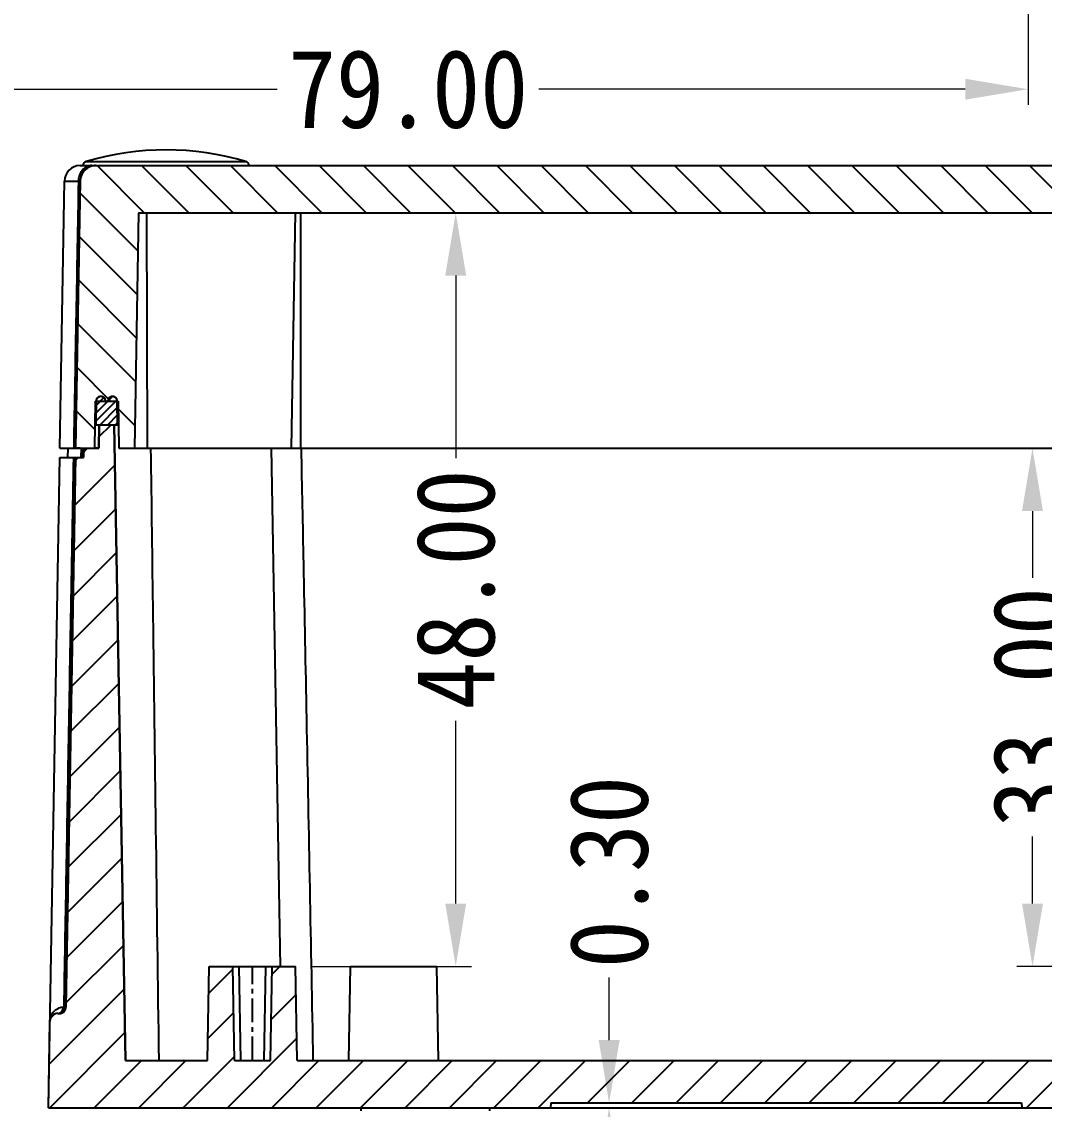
# Model space of a CAD drawing. Header units: millimetres. Extents: x 306 to 1885, y 393 to 1000.
# Drawn here: x 1080.1 to 1145.2, y 740 to 809.3 of the extents above; entities that cross this region are included whole.
import ezdxf

# ---------------------------------------------------------------- set-up
doc = ezdxf.new("R2010")
doc.units = ezdxf.units.MM
doc.linetypes.add('CENTER', pattern=[50.8, 31.75, -6.35, 6.35, -6.35])
doc.layers.add('dim', color=3, linetype='Continuous', lineweight=9)
doc.styles.add('FFS', font='SIMFANG.TTF', dxfattribs={"width": 0.9})
doc.dimstyles.new('YanXiu', dxfattribs={"dimtxt": 2.5, "dimasz": 2.2, "dimexe": 1, "dimexo": 0.6, "dimgap": 0.66, "dimtad": 0, "dimzin": 1, "dimdsep": 46, "dimtxsty": 'FFS', "dimcen": 0, "dimclrd": 256, "dimclre": 131, "dimclrt": 42, "dimazin": 0, "dimtfac": 1, "dimtofl": 0, "dimtmove": 0, "dimatfit": 3, "dimfxl": 0, "dimlwd": 5, "dimlwe": 5, "dimarcsym": 0})

# ---------------------------------------------------------------- blocks, each defined once
blk = doc.blocks.new('*D46')
at = {"layer": 'Defpoints', "color": 0}
for p in [(-119.915, 43.852), (-116.191, 43.852), (-119.931, 43.552)]:
    blk.add_point(p, dxfattribs=at)
at = {"layer": 'dim', "lineweight": 5}
for p, q in [((-116.191, 47.852), (-116.191, 51.852)), ((-116.191, 39.552), (-116.191, 35.552))]:
    blk.add_line(p, q, dxfattribs=at)
at = {"layer": 'dim', "color": 131, "lineweight": 5}
for p, q in [((-118.916, 43.852), (-115.191, 43.852)), ((-118.931, 43.552), (-115.191, 43.552))]:
    blk.add_line(p, q, dxfattribs=at)
at = {"layer": 'dim'}
for points in [[(-116.857, 47.852), (-115.524, 47.852), (-116.191, 43.852)], [(-116.857, 39.552), (-115.524, 39.552), (-116.191, 43.552)]]:
    blk.add_solid(points, dxfattribs=at)
at = {"layer": 'dim', "color": 42, "insert": (-116.191, 58.555), "char_height": 5, "attachment_point": 5, "rotation": 90, "style": 'FFS'}
blk.add_mtext('0.30', dxfattribs=at)
blk = doc.blocks.new('*D47')
at = {"layer": 'Defpoints', "color": 0}
for p in [(-74.035, 85.552), (-89.219, 52.552), (-82.665, 52.552)]:
    blk.add_point(p, dxfattribs=at)
at = {"layer": 'dim', "color": 131, "lineweight": 5}
for p, q in [((-75.035, 85.552), (-90.219, 85.552)), ((-83.665, 52.552), (-90.219, 52.552))]:
    blk.add_line(p, q, dxfattribs=at)
at = {"layer": 'dim', "lineweight": 5}
for p, q in [((-89.219, 81.552), (-89.219, 77.288)), ((-89.219, 56.552), (-89.219, 60.816))]:
    blk.add_line(p, q, dxfattribs=at)
at = {"layer": 'dim'}
for points in [[(-89.886, 81.552), (-88.552, 81.552), (-89.219, 85.552)], [(-89.886, 56.552), (-88.552, 56.552), (-89.219, 52.552)]]:
    blk.add_solid(points, dxfattribs=at)
at = {"layer": 'dim', "color": 42, "insert": (-89.219, 69.052), "char_height": 5, "attachment_point": 5, "rotation": 90, "style": 'FFS'}
blk.add_mtext('33.00', dxfattribs=at)
blk = doc.blocks.new('*D48')
at = {"layer": 'Defpoints', "color": 0}
for p in [(-135.825, 100.552), (-125.963, 100.552), (-136.165, 52.552)]:
    blk.add_point(p, dxfattribs=at)
at = {"layer": 'dim', "color": 131, "lineweight": 5}
for p, q in [((-134.826, 100.552), (-124.964, 100.552)), ((-135.166, 52.552), (-124.964, 52.552))]:
    blk.add_line(p, q, dxfattribs=at)
at = {"layer": 'dim', "lineweight": 5}
for p, q in [((-125.963, 96.552), (-125.963, 84.922)), ((-125.963, 56.552), (-125.963, 68.182))]:
    blk.add_line(p, q, dxfattribs=at)
at = {"layer": 'dim'}
for points in [[(-126.63, 96.552), (-125.297, 96.552), (-125.963, 100.552)], [(-126.63, 56.552), (-125.297, 56.552), (-125.963, 52.552)]]:
    blk.add_solid(points, dxfattribs=at)
at = {"layer": 'dim', "color": 42, "insert": (-125.963, 76.552), "char_height": 5, "attachment_point": 5, "rotation": 90, "style": 'FFS'}
blk.add_mtext('48.00', dxfattribs=at)
blk = doc.blocks.new('*D24')
at = {"layer": 'Defpoints', "color": 0}
for p in [(-39.5, -54.985), (39.5, -54.985), (39.5, -93)]:
    blk.add_point(p, dxfattribs=at)
at = {"layer": 'dim', "color": 131, "lineweight": 5}
for p, q in [((-39.5, -55.984), (-39.5, -93.999)), ((39.5, -55.984), (39.5, -93.999))]:
    blk.add_line(p, q, dxfattribs=at)
at = {"layer": 'dim', "lineweight": 5}
for p, q in [((-35.5, -93), (-8.333, -93)), ((35.5, -93), (8.333, -93))]:
    blk.add_line(p, q, dxfattribs=at)
at = {"layer": 'dim'}
for points in [[(-35.5, -92.333), (-35.5, -93.667), (-39.5, -93)], [(35.5, -92.333), (35.5, -93.667), (39.5, -93)]]:
    blk.add_solid(points, dxfattribs=at)
at = {"layer": 'dim', "color": 42, "insert": (0, -93), "char_height": 5, "attachment_point": 5, "style": 'FFS'}
blk.add_mtext('79.00', dxfattribs=at)
blk = doc.blocks.new('u68')
at = {"layer": 'dim'}
dim = blk.add_linear_dim(base=(39.5, -93), p1=(-39.5, -54.985), p2=(39.5, -54.985), dimstyle='YanXiu', override={"dimtxt": 5, "dimasz": 4, "dimexe": 0.9995, "dimexo": 0.9995, "dimgap": 0.9995}, dxfattribs=at)
dim.commit()
dim.dimension.update_dxf_attribs({"geometry": '*D24', "text_midpoint": (0, -93)})
blk = doc.blocks.new('u50')
h = blk.add_hatch()
h.set_pattern_fill('DEFAULT__9', color=5, scale=2, angle=135, style=0, pattern_type=0)
h.set_pattern_definition([(135, (-331.9686, -74.1004), (-1.414214, -1.414214), [])])
edge = h.paths.add_edge_path()
edge.add_line((-58.638, 85.552), (-63.315, 85.552))
edge.add_line((-63.315, 85.552), (-63.315, 97.189))
edge.add_line((-63.565, 97.189), (-63.315, 97.189))
edge.add_line((-63.565, 97.189), (-63.565, 97.389))
edge.add_line((-63.565, 97.389), (-63.315, 97.652))
edge.add_line((-63.315, 97.652), (-61.415, 99.652))
edge.add_line((-61.415, 99.652), (-61.38, 100.652))
edge.add_line((-60.542, 100.652), (-61.38, 100.652))
edge.add_line((-60.542, 100.652), (-60.44, 103.552))
edge.add_line((-59.935, 103.552), (-60.44, 103.552))
edge.add_spline(control_points=[(-58.935, 102.569), (-58.945, 103.147), (-59.357, 103.552), (-59.935, 103.552)], knot_values=[0, 0, 0, 0, 1, 1, 1, 1], weights=[1, 0.808834, 0.808834, 1], degree=3, periodic=0)
edge.add_line((-58.638, 85.552), (-58.935, 102.569))
edge = h.paths.add_edge_path()
edge.add_line((-67.515, 85.552), (-70.837, 85.552))
edge.add_line((-70.889, 88.552), (-70.837, 85.552))
edge.add_line((-70.889, 88.552), (-72.351, 88.552))
edge.add_line((-72.351, 88.552), (-72.404, 85.552))
edge.add_line((-72.404, 85.552), (-73.394, 85.552))
edge.add_line((-73.394, 85.552), (-73.656, 100.552))
edge.add_line((-73.656, 100.552), (-75.421, 100.552))
edge.add_line((-75.421, 100.552), (-75.421, 103.552))
edge.add_line((-70.39, 103.552), (-75.421, 103.552))
edge.add_line((-70.289, 100.652), (-70.39, 103.552))
edge.add_line((-69.45, 100.652), (-70.289, 100.652))
edge.add_line((-69.415, 99.652), (-69.45, 100.652))
edge.add_line((-69.415, 99.652), (-67.265, 97.389))
edge.add_line((-67.265, 97.189), (-67.265, 97.389))
edge.add_line((-67.515, 97.189), (-67.265, 97.189))
edge.add_line((-67.515, 85.552), (-67.515, 97.189))
edge = h.paths.add_edge_path()
edge.add_line((-75.421, 100.552), (-75.421, 103.552))
edge.add_line((-75.421, 100.552), (-75.421, 103.552))
edge = h.paths.add_edge_path()
edge.add_line((-75.421, 103.552), (-84.841, 103.552))
edge.add_line((-75.421, 100.552), (-75.421, 103.552))
edge.add_line((-75.421, 100.552), (-84.841, 100.552))
edge.add_line((-84.841, 100.552), (-84.841, 103.552))
edge = h.paths.add_edge_path()
edge.add_line((-84.841, 100.552), (-84.841, 103.552))
edge.add_line((-84.841, 100.552), (-84.841, 103.552))
edge = h.paths.add_edge_path()
edge.add_line((-150.193, 85.552), (-148.984, 85.552))
edge.add_line((-150.193, 85.552), (-149.896, 102.569))
edge.add_spline(control_points=[(-148.896, 103.552), (-149.473, 103.552), (-149.885, 103.147), (-149.896, 102.569)], knot_values=[0, 0, 0, 0, 1, 1, 1, 1], weights=[1, 0.808834, 0.808834, 1], degree=3, periodic=0)
edge.add_line((-148.896, 103.552), (-84.841, 103.552))
edge.add_line((-84.841, 100.552), (-84.841, 103.552))
edge.add_line((-146.165, 100.552), (-84.841, 100.552))
edge.add_line((-146.165, 100.552), (-146.427, 85.552))
edge.add_line((-147.417, 85.552), (-146.427, 85.552))
edge.add_line((-147.47, 88.552), (-147.417, 85.552))
edge.add_line((-148.932, 88.552), (-147.47, 88.552))
edge.add_line((-148.932, 88.552), (-148.984, 85.552))
h = blk.add_hatch()
h.set_pattern_fill('DEFAULT__10', color=5, scale=0.35, angle=45, style=0, pattern_type=0)
h.set_pattern_definition([(45, (-331.96865, -74.1004), (-0.24748737, 0.24748737), [])])
edge = h.paths.add_edge_path()
edge.add_line((-70.919, 87.052), (-72.319, 87.052))
edge.add_line((-72.294, 88.552), (-72.319, 87.052))
edge.add_spline(control_points=[(-71.694, 88.552), (-71.704, 89.132), (-72.284, 89.132), (-72.294, 88.552)], knot_values=[0, 0, 0, 0, 1, 1, 1, 1], weights=[1, 0.344443, 0.344443, 1], degree=3, periodic=0)
edge.add_line((-71.544, 88.552), (-71.694, 88.552))
edge.add_spline(control_points=[(-70.944, 88.552), (-70.954, 89.132), (-71.534, 89.132), (-71.544, 88.552)], knot_values=[0, 0, 0, 0, 1, 1, 1, 1], weights=[1, 0.344443, 0.344443, 1], degree=3, periodic=0)
edge.add_line((-70.944, 88.552), (-70.919, 87.052))
edge = h.paths.add_edge_path()
edge.add_line((-148.902, 87.052), (-147.502, 87.052))
edge.add_line((-148.877, 88.552), (-148.902, 87.052))
edge.add_spline(control_points=[(-148.277, 88.552), (-148.287, 89.132), (-148.867, 89.132), (-148.877, 88.552)], knot_values=[0, 0, 0, 0, 1, 1, 1, 1], weights=[1, 0.344443, 0.344443, 1], degree=3, periodic=0)
edge.add_line((-148.277, 88.552), (-148.127, 88.552))
edge.add_spline(control_points=[(-147.527, 88.552), (-147.537, 89.132), (-148.117, 89.132), (-148.127, 88.552)], knot_values=[0, 0, 0, 0, 1, 1, 1, 1], weights=[1, 0.344443, 0.344443, 1], degree=3, periodic=0)
edge.add_line((-147.502, 87.052), (-147.527, 88.552))
h = blk.add_hatch()
h.set_pattern_fill('DEFAULT__12', color=5, scale=2, angle=45, style=0, pattern_type=0)
h.set_pattern_definition([(45, (-331.9686, -74.1004), (-1.414214, 1.414214), [])])
edge = h.paths.add_edge_path()
edge.add_line((-57.915, 43.552), (-60.415, 43.552))
edge.add_line((-60.415, 43.552), (-61.253, 75.552))
edge.add_line((-61.253, 75.552), (-62.702, 75.552))
edge.add_line((-62.702, 75.552), (-62.702, 85.552))
edge.add_line((-59.169, 85.552), (-62.702, 85.552))
edge.add_line((-59.148, 84.952), (-59.169, 85.552))
edge.add_line((-58.638, 84.952), (-59.148, 84.952))
edge.add_line((-58.011, 49.06), (-58.638, 84.952))
edge.add_line((-57.915, 43.552), (-58.011, 49.06))
edge = h.paths.add_edge_path()
edge.add_line((-70.311, 43.552), (-75.421, 43.552))
edge.add_line((-75.421, 43.552), (-75.421, 46.552))
edge.add_line((-72.811, 46.552), (-75.421, 46.552))
edge.add_line((-72.811, 46.552), (-72.104, 87.052))
edge.add_line((-71.137, 87.052), (-72.104, 87.052))
edge.add_line((-71.111, 85.552), (-71.137, 87.052))
edge.add_line((-68.129, 85.552), (-71.111, 85.552))
edge.add_line((-68.129, 75.552), (-68.129, 85.552))
edge.add_line((-68.129, 75.552), (-69.473, 75.552))
edge.add_line((-69.473, 75.552), (-70.311, 43.552))
edge = h.paths.add_edge_path()
edge.add_line((-75.421, 43.552), (-75.421, 46.552))
edge.add_line((-75.421, 43.552), (-75.421, 46.552))
edge = h.paths.add_edge_path()
edge.add_line((-75.421, 43.552), (-84.841, 43.552))
edge.add_line((-84.841, 43.552), (-84.841, 46.552))
edge.add_line((-82.77, 46.552), (-84.841, 46.552))
edge.add_line((-82.77, 46.552), (-82.665, 52.552))
edge.add_line((-81.165, 52.552), (-82.665, 52.552))
edge.add_line((-81.061, 46.552), (-81.165, 52.552))
edge.add_line((-78.77, 46.552), (-81.061, 46.552))
edge.add_line((-78.77, 46.552), (-78.665, 52.552))
edge.add_line((-77.165, 52.552), (-78.665, 52.552))
edge.add_line((-77.061, 46.552), (-77.165, 52.552))
edge.add_line((-75.421, 46.552), (-77.061, 46.552))
edge.add_line((-75.421, 43.552), (-75.421, 46.552))
edge = h.paths.add_edge_path()
edge.add_line((-84.841, 43.552), (-84.841, 46.552))
edge.add_line((-84.841, 43.552), (-84.841, 46.552))
edge = h.paths.add_edge_path()
edge.add_line((-151.915, 43.552), (-119.931, 43.552))
edge.add_line((-151.915, 43.552), (-151.819, 49.06))
edge.add_spline(control_points=[(-151.319, 49.552), (-151.608, 49.552), (-151.814, 49.349), (-151.819, 49.06)], knot_values=[0, 0, 0, 0, 1, 1, 1, 1], weights=[1, 0.808834, 0.808834, 1], degree=3, periodic=0)
edge.add_line((-151.319, 49.552), (-151.204, 49.552))
edge.add_spline(control_points=[(-151.204, 49.552), (-150.973, 49.552), (-150.808, 49.714), (-150.804, 49.945)], knot_values=[0, 0, 0, 0, 1, 1, 1, 1], weights=[1, 0.808834, 0.808834, 1], degree=3, periodic=0)
edge.add_line((-150.804, 49.945), (-150.193, 84.952))
edge.add_line((-150.193, 84.952), (-149.682, 84.952))
edge.add_line((-149.682, 84.952), (-149.661, 85.552))
edge.add_line((-149.661, 85.552), (-148.711, 85.552))
edge.add_line((-148.711, 85.552), (-148.684, 87.052))
edge.add_line((-148.684, 87.052), (-147.717, 87.052))
edge.add_line((-147.011, 46.552), (-147.717, 87.052))
edge.add_line((-147.011, 46.552), (-141.77, 46.552))
edge.add_line((-141.77, 46.552), (-141.665, 52.552))
edge.add_line((-141.665, 52.552), (-140.165, 52.552))
edge.add_line((-140.061, 46.552), (-140.165, 52.552))
edge.add_line((-140.061, 46.552), (-137.77, 46.552))
edge.add_line((-137.77, 46.552), (-137.665, 52.552))
edge.add_line((-137.665, 52.552), (-136.165, 52.552))
edge.add_line((-136.061, 46.552), (-136.165, 52.552))
edge.add_line((-136.061, 46.552), (-84.841, 46.552))
edge.add_line((-84.841, 43.552), (-84.841, 46.552))
edge.add_line((-89.9, 43.552), (-84.841, 43.552))
edge.add_line((-89.915, 43.852), (-89.9, 43.552))
edge.add_line((-119.915, 43.852), (-89.915, 43.852))
edge.add_line((-119.915, 43.852), (-119.931, 43.552))
at = {"color": 7}
for p, q in [((-149.896, 103.552), (-70.39, 103.552)), ((-149.501, 103.818), (-139.33, 103.818)), ((-148.896, 103.552), (-84.841, 103.552)), ((-151.193, 85.552), (-150.896, 102.569)), ((-150.896, 102.569), (-150, 102.569)), ((-149.896, 102.569), (-150.193, 85.552)), ((-150.193, 85.552), (-149.896, 102.569)), ((-146.165, 100.552), (-146.427, 85.552)), ((-146.165, 100.552), (-146.427, 85.552)), ((-146.165, 100.552), (-73.656, 100.552)), ((-146.165, 100.552), (-84.841, 100.552)), ((-145.611, 85.552), (-145.651, 100.552)), ((-136.436, 85.552), (-136.175, 100.552)), ((-135.825, 85.552), (-135.825, 100.552)), ((-148.932, 88.552), (-148.984, 85.552)), ((-148.932, 88.552), (-148.984, 85.552)), ((-148.932, 88.552), (-148.984, 85.552)), ((-148.932, 88.552), (-147.47, 88.552)), ((-148.932, 88.552), (-147.47, 88.552)), ((-148.877, 88.552), (-148.902, 87.052)), ((-148.877, 88.552), (-148.902, 87.052)), ((-148.277, 88.552), (-148.127, 88.552)), ((-147.502, 87.052), (-147.527, 88.552)), ((-147.502, 87.052), (-147.527, 88.552)), ((-147.47, 88.552), (-147.417, 85.552)), ((-147.47, 88.552), (-147.417, 85.552)), ((-147.47, 88.552), (-147.417, 85.552)), ((-148.902, 87.052), (-147.444, 87.052)), ((-148.902, 87.052), (-147.502, 87.052)), ((-148.684, 87.052), (-148.711, 85.552)), ((-148.711, 85.552), (-148.684, 87.052)), ((-148.684, 87.052), (-147.717, 87.052)), ((-147.717, 87.052), (-147.011, 46.552)), ((-147.011, 46.552), (-147.717, 87.052)), ((-151.193, 85.552), (-150.193, 85.552)), ((-150.682, 84.952), (-150.661, 85.552)), ((-150.193, 85.552), (-148.711, 85.552)), ((-150.193, 85.552), (-148.984, 85.552)), ((-149.893, 85.552), (-150.092, 85.552)), ((-149.837, 85.552), (-149.855, 84.952)), ((-149.737, 85.552), (-149.751, 84.952)), ((-149.661, 85.552), (-149.682, 84.952)), ((-149.682, 84.952), (-149.661, 85.552)), ((-149.661, 85.552), (-148.711, 85.552)), ((-148.711, 85.552), (-148.984, 85.552)), ((-147.417, 85.552), (-146.427, 85.552)), ((-147.417, 85.552), (-146.427, 85.552)), ((-146.427, 85.552), (-73.394, 85.552)), ((-137.125, 52.552), (-137.701, 85.552)), ((-151.915, 43.552), (-151.193, 84.952)), ((-151.192, 84.952), (-150.206, 84.952)), ((-150.193, 84.952), (-150.804, 49.945)), ((-150.804, 49.945), (-150.193, 84.952)), ((-150.193, 84.952), (-149.682, 84.952)), ((-150.193, 84.952), (-149.682, 84.952)), ((-141.77, 46.552), (-141.665, 52.552)), ((-141.77, 46.552), (-141.665, 52.552)), ((-141.665, 52.552), (-136.165, 52.552)), ((-141.665, 52.552), (-140.165, 52.552)), ((-140.061, 46.552), (-140.165, 52.552)), ((-140.061, 46.552), (-140.165, 52.552)), ((-139.661, 46.552), (-139.765, 52.552)), ((-138.17, 46.552), (-138.065, 52.552)), ((-137.77, 46.552), (-137.665, 52.552)), ((-137.77, 46.552), (-137.665, 52.552)), ((-137.665, 52.552), (-136.165, 52.552)), ((-136.061, 46.552), (-136.165, 52.552)), ((-136.061, 46.552), (-136.165, 52.552)), ((-132.77, 46.552), (-132.665, 52.552)), ((-132.664, 52.552), (-127.166, 52.552)), ((-127.061, 46.552), (-127.165, 52.552)), ((-150.965, 49.945), (-150.916, 49.945)), ((-150.916, 49.945), (-150.804, 49.945)), ((-151.319, 49.552), (-151.135, 49.552)), ((-151.319, 49.552), (-151.204, 49.552)), ((-151.915, 43.552), (-151.819, 49.06)), ((-147.011, 46.552), (-141.77, 46.552)), ((-147.011, 46.552), (-141.77, 46.552)), ((-140.061, 46.552), (-137.77, 46.552)), ((-140.061, 46.552), (-137.77, 46.552)), ((-136.061, 46.552), (-82.77, 46.552)), ((-136.061, 46.552), (-84.841, 46.552)), ((-119.915, 43.852), (-119.931, 43.552)), ((-119.915, 43.852), (-119.931, 43.552)), ((-119.915, 43.852), (-89.915, 43.852)), ((-119.915, 43.852), (-89.915, 43.852)), ((-89.915, 43.852), (-89.9, 43.552)), ((-89.915, 43.852), (-89.9, 43.552)), ((-151.915, 43.552), (-57.915, 43.552)), ((-151.915, 43.552), (-119.931, 43.552)), ((-132.015, 43.552), (-132.015, 43.352)), ((-123.815, 43.552), (-123.815, 43.352)), ((-89.9, 43.552), (-84.841, 43.552))]:
    blk.add_line(p, q, dxfattribs=at)
at = {"color": 1, "linetype": 'CENTER', "ltscale": 0.048}
blk.add_line((-138.915, 46.552), (-138.915, 52.552), dxfattribs=at)
at = {"color": 7}
for centre, radius, start, end in [((-144.415, 86.552), 18, 73.58886, 106.41114), ((-149.896, 102.552), 1, 90, 179), ((-148.896, 102.552), 1, 90, 179), ((-149.416, 103.531), 0.3, 106.41114, 175.96413), ((-148.824, 102.748), 0.932, 144.82822, 146.37993), ((-139.415, 103.531), 0.3, 4.03587, 73.58886), ((-148.853, 102.553), 1.147, 163.732, 179.16555), ((-150.427, 59.194), 43.378, 89.29849, 89.43624), ((-148.577, 88.547), 0.3, 0.95484, 179.04516), ((-147.827, 88.547), 0.3, 0.95484, 179.04516), ((-151.204, 49.952), 0.4, 270, 359), ((-150.964, 49.132), 0.813, 90.01691, 102.19351), ((-151.319, 49.052), 0.5, 90, 179), ((-150.944, 49.091), 0.859, 126.67632, 130.26132), ((-151.28, 49.895), 0.345, 302.71282, 313.37386), ((-151.356, 49.923), 0.384, 318.51689, 322.14579), ((-151.371, 49.934), 0.403, 322.19185, 332.38053), ((-151.294, 49.91), 0.366, 313.30996, 317.10203)]:
    blk.add_arc(centre, radius, start, end, dxfattribs=at)
for points, start_tangent, end_tangent in [([(-149.64, 103.365), (-149.83, 103.148), (-149.954, 102.874)], (-0.769175, -0.639038), (-0.281244, -0.959636)), ([(-148.896, 103.552), (-148.907, 103.552), (-148.918, 103.552), (-148.929, 103.551), (-148.94, 103.551), (-148.951, 103.55), (-148.962, 103.55), (-148.973, 103.549), (-148.985, 103.548), (-148.996, 103.547), (-149.007, 103.546), (-149.019, 103.544), (-149.03, 103.543), (-149.042, 103.541), (-149.053, 103.539), (-149.064, 103.537), (-149.076, 103.535), (-149.087, 103.533), (-149.099, 103.531), (-149.111, 103.528), (-149.122, 103.526), (-149.134, 103.523), (-149.145, 103.52), (-149.157, 103.517), (-149.168, 103.514), (-149.18, 103.511), (-149.191, 103.507), (-149.203, 103.503), (-149.214, 103.5), (-149.226, 103.496), (-149.237, 103.492), (-149.249, 103.487), (-149.26, 103.483), (-149.272, 103.478), (-149.283, 103.474), (-149.294, 103.469), (-149.306, 103.464), (-149.317, 103.459), (-149.328, 103.453), (-149.339, 103.448), (-149.351, 103.442), (-149.362, 103.437), (-149.373, 103.431), (-149.384, 103.425), (-149.395, 103.418), (-149.406, 103.412), (-149.416, 103.406), (-149.427, 103.399), (-149.438, 103.392), (-149.448, 103.385), (-149.459, 103.378), (-149.469, 103.371), (-149.48, 103.364), (-149.49, 103.356), (-149.5, 103.348), (-149.51, 103.341), (-149.52, 103.333), (-149.53, 103.325), (-149.54, 103.317), (-149.55, 103.308), (-149.559, 103.3), (-149.569, 103.291), (-149.578, 103.283), (-149.587, 103.274), (-149.597, 103.265), (-149.606, 103.256), (-149.615, 103.247), (-149.623, 103.238), (-149.632, 103.228), (-149.641, 103.219), (-149.649, 103.209), (-149.658, 103.2), (-149.666, 103.19), (-149.674, 103.18), (-149.682, 103.17), (-149.69, 103.16), (-149.697, 103.15), (-149.705, 103.14), (-149.712, 103.129), (-149.719, 103.119), (-149.727, 103.108), (-149.733, 103.098), (-149.74, 103.087), (-149.747, 103.076), (-149.754, 103.066), (-149.76, 103.055), (-149.766, 103.044), (-149.772, 103.033), (-149.778, 103.022), (-149.784, 103.011), (-149.79, 103), (-149.795, 102.989), (-149.801, 102.978), (-149.806, 102.966), (-149.811, 102.955), (-149.816, 102.944), (-149.82, 102.932), (-149.825, 102.921), (-149.829, 102.91), (-149.834, 102.898), (-149.838, 102.887), (-149.842, 102.875), (-149.846, 102.864), (-149.849, 102.853), (-149.853, 102.841), (-149.856, 102.83), (-149.86, 102.818), (-149.863, 102.807), (-149.866, 102.795), (-149.868, 102.784), (-149.871, 102.772), (-149.874, 102.761), (-149.876, 102.749), (-149.878, 102.738), (-149.88, 102.726), (-149.882, 102.715), (-149.884, 102.703), (-149.886, 102.692), (-149.887, 102.681), (-149.889, 102.669), (-149.89, 102.658), (-149.891, 102.647), (-149.892, 102.636), (-149.893, 102.625), (-149.894, 102.613), (-149.894, 102.602), (-149.895, 102.591), (-149.895, 102.58), (-149.896, 102.569)], (-1, 0), (-0.017452, -0.999848)), ([(-149.138, 103.552), (-149.402, 103.504), (-149.64, 103.365)], (-1, 0), (-0.769175, -0.639038)), ([(-149.138, 103.552), (-149.387, 103.477), (-149.585, 103.285)], (-1, 0), (-0.576127, -0.817361)), ([(-150, 102.569), (-150.151, 94.115), (-150.304, 85.552)], (-0.017972, -0.999838), (-0.017747, -0.999843)), ([(-148.277, 88.552), (-148.277, 88.556), (-148.277, 88.561), (-148.278, 88.566), (-148.278, 88.571), (-148.278, 88.576), (-148.279, 88.581), (-148.28, 88.586), (-148.28, 88.591), (-148.281, 88.597), (-148.282, 88.602), (-148.283, 88.607), (-148.284, 88.613), (-148.286, 88.618), (-148.287, 88.624), (-148.289, 88.63), (-148.29, 88.635), (-148.292, 88.641), (-148.293, 88.644), (-148.294, 88.647), (-148.295, 88.65), (-148.296, 88.653), (-148.297, 88.656), (-148.299, 88.659), (-148.3, 88.661), (-148.301, 88.664), (-148.302, 88.667), (-148.304, 88.67), (-148.305, 88.673), (-148.306, 88.676), (-148.308, 88.679), (-148.309, 88.682), (-148.311, 88.685), (-148.312, 88.688), (-148.314, 88.691), (-148.316, 88.694), (-148.317, 88.697), (-148.319, 88.7), (-148.321, 88.703), (-148.323, 88.706), (-148.325, 88.709), (-148.327, 88.712), (-148.329, 88.715), (-148.331, 88.718), (-148.333, 88.721), (-148.335, 88.724), (-148.337, 88.727), (-148.339, 88.73), (-148.342, 88.733), (-148.344, 88.736), (-148.346, 88.739), (-148.349, 88.742), (-148.351, 88.744), (-148.354, 88.747), (-148.357, 88.75), (-148.359, 88.753), (-148.362, 88.756), (-148.365, 88.759), (-148.367, 88.761), (-148.37, 88.764), (-148.373, 88.767), (-148.376, 88.77), (-148.379, 88.772), (-148.382, 88.775), (-148.385, 88.778), (-148.389, 88.78), (-148.392, 88.783), (-148.395, 88.785), (-148.398, 88.788), (-148.402, 88.79), (-148.405, 88.793), (-148.409, 88.795), (-148.412, 88.797), (-148.416, 88.8), (-148.419, 88.802), (-148.423, 88.804), (-148.427, 88.806), (-148.43, 88.808), (-148.434, 88.811), (-148.438, 88.813), (-148.442, 88.815), (-148.446, 88.816), (-148.45, 88.818), (-148.454, 88.82), (-148.458, 88.822), (-148.462, 88.824), (-148.466, 88.825), (-148.47, 88.827), (-148.474, 88.829), (-148.478, 88.83), (-148.483, 88.832), (-148.487, 88.833), (-148.491, 88.834), (-148.496, 88.835), (-148.5, 88.837), (-148.504, 88.838), (-148.509, 88.839), (-148.513, 88.84), (-148.518, 88.841), (-148.522, 88.842), (-148.527, 88.843), (-148.531, 88.843), (-148.536, 88.844), (-148.54, 88.845), (-148.545, 88.845), (-148.549, 88.845), (-148.554, 88.846), (-148.559, 88.846), (-148.563, 88.846), (-148.568, 88.847), (-148.572, 88.847), (-148.577, 88.847), (-148.582, 88.847), (-148.586, 88.847), (-148.591, 88.846), (-148.595, 88.846), (-148.6, 88.846), (-148.605, 88.845), (-148.609, 88.845), (-148.614, 88.845), (-148.618, 88.844), (-148.623, 88.843), (-148.627, 88.843), (-148.632, 88.842), (-148.636, 88.841), (-148.641, 88.84), (-148.645, 88.839), (-148.65, 88.838), (-148.654, 88.837), (-148.658, 88.835), (-148.663, 88.834), (-148.667, 88.833), (-148.671, 88.832), (-148.676, 88.83), (-148.68, 88.829), (-148.684, 88.827), (-148.688, 88.825), (-148.692, 88.824), (-148.696, 88.822), (-148.7, 88.82), (-148.704, 88.818), (-148.708, 88.816), (-148.712, 88.815), (-148.716, 88.813), (-148.72, 88.811), (-148.724, 88.808), (-148.727, 88.806), (-148.731, 88.804), (-148.735, 88.802), (-148.738, 88.8), (-148.742, 88.797), (-148.746, 88.795), (-148.749, 88.793), (-148.752, 88.79), (-148.756, 88.788), (-148.759, 88.785), (-148.762, 88.783), (-148.766, 88.78), (-148.769, 88.778), (-148.772, 88.775), (-148.775, 88.772), (-148.778, 88.77), (-148.781, 88.767), (-148.784, 88.764), (-148.787, 88.761), (-148.789, 88.759), (-148.792, 88.756), (-148.795, 88.753), (-148.797, 88.75), (-148.8, 88.747), (-148.803, 88.744), (-148.805, 88.742), (-148.808, 88.739), (-148.81, 88.736), (-148.812, 88.733), (-148.815, 88.73), (-148.817, 88.727), (-148.819, 88.724), (-148.821, 88.721), (-148.823, 88.718), (-148.825, 88.715), (-148.827, 88.712), (-148.829, 88.709), (-148.831, 88.706), (-148.833, 88.703), (-148.835, 88.7), (-148.837, 88.697), (-148.838, 88.694), (-148.84, 88.691), (-148.842, 88.688), (-148.843, 88.685), (-148.845, 88.682), (-148.846, 88.679), (-148.848, 88.676), (-148.849, 88.673), (-148.85, 88.67), (-148.852, 88.667), (-148.853, 88.664), (-148.854, 88.661), (-148.855, 88.659), (-148.857, 88.656), (-148.858, 88.653), (-148.859, 88.65), (-148.86, 88.647), (-148.861, 88.644), (-148.862, 88.641), (-148.864, 88.635), (-148.865, 88.63), (-148.867, 88.624), (-148.868, 88.618), (-148.87, 88.613), (-148.871, 88.607), (-148.872, 88.602), (-148.873, 88.597), (-148.874, 88.591), (-148.874, 88.586), (-148.875, 88.581), (-148.876, 88.576), (-148.876, 88.571), (-148.876, 88.566), (-148.877, 88.561), (-148.877, 88.556), (-148.877, 88.552)], (-0.016664, 0.999861), (-0.016664, -0.999861)), ([(-147.527, 88.552), (-147.527, 88.556), (-147.527, 88.561), (-147.528, 88.566), (-147.528, 88.571), (-147.528, 88.576), (-147.529, 88.581), (-147.53, 88.586), (-147.53, 88.591), (-147.531, 88.597), (-147.532, 88.602), (-147.533, 88.607), (-147.534, 88.613), (-147.536, 88.618), (-147.537, 88.624), (-147.539, 88.63), (-147.54, 88.635), (-147.542, 88.641), (-147.543, 88.644), (-147.544, 88.647), (-147.545, 88.65), (-147.546, 88.653), (-147.547, 88.656), (-147.549, 88.659), (-147.55, 88.661), (-147.551, 88.664), (-147.552, 88.667), (-147.554, 88.67), (-147.555, 88.673), (-147.556, 88.676), (-147.558, 88.679), (-147.559, 88.682), (-147.561, 88.685), (-147.562, 88.688), (-147.564, 88.691), (-147.566, 88.694), (-147.567, 88.697), (-147.569, 88.7), (-147.571, 88.703), (-147.573, 88.706), (-147.575, 88.709), (-147.577, 88.712), (-147.579, 88.715), (-147.581, 88.718), (-147.583, 88.721), (-147.585, 88.724), (-147.587, 88.727), (-147.589, 88.73), (-147.592, 88.733), (-147.594, 88.736), (-147.596, 88.739), (-147.599, 88.742), (-147.601, 88.744), (-147.604, 88.747), (-147.606, 88.75), (-147.609, 88.753), (-147.612, 88.756), (-147.615, 88.759), (-147.617, 88.761), (-147.62, 88.764), (-147.623, 88.767), (-147.626, 88.77), (-147.629, 88.772), (-147.632, 88.775), (-147.635, 88.778), (-147.638, 88.78), (-147.642, 88.783), (-147.645, 88.785), (-147.648, 88.788), (-147.652, 88.79), (-147.655, 88.793), (-147.658, 88.795), (-147.662, 88.797), (-147.666, 88.8), (-147.669, 88.802), (-147.673, 88.804), (-147.676, 88.806), (-147.68, 88.808), (-147.684, 88.811), (-147.688, 88.813), (-147.692, 88.815), (-147.696, 88.816), (-147.7, 88.818), (-147.704, 88.82), (-147.708, 88.822), (-147.712, 88.824), (-147.716, 88.825), (-147.72, 88.827), (-147.724, 88.829), (-147.728, 88.83), (-147.733, 88.832), (-147.737, 88.833), (-147.741, 88.834), (-147.746, 88.835), (-147.75, 88.837), (-147.754, 88.838), (-147.759, 88.839), (-147.763, 88.84), (-147.768, 88.841), (-147.772, 88.842), (-147.777, 88.843), (-147.781, 88.843), (-147.786, 88.844), (-147.79, 88.845), (-147.795, 88.845), (-147.799, 88.845), (-147.804, 88.846), (-147.809, 88.846), (-147.813, 88.846), (-147.818, 88.847), (-147.822, 88.847), (-147.827, 88.847), (-147.832, 88.847), (-147.836, 88.847), (-147.841, 88.846), (-147.845, 88.846), (-147.85, 88.846), (-147.855, 88.845), (-147.859, 88.845), (-147.864, 88.845), (-147.868, 88.844), (-147.873, 88.843), (-147.877, 88.843), (-147.882, 88.842), (-147.886, 88.841), (-147.891, 88.84), (-147.895, 88.839), (-147.9, 88.838), (-147.904, 88.837), (-147.908, 88.835), (-147.913, 88.834), (-147.917, 88.833), (-147.921, 88.832), (-147.926, 88.83), (-147.93, 88.829), (-147.934, 88.827), (-147.938, 88.825), (-147.942, 88.824), (-147.946, 88.822), (-147.95, 88.82), (-147.954, 88.818), (-147.958, 88.816), (-147.962, 88.815), (-147.966, 88.813), (-147.97, 88.811), (-147.974, 88.808), (-147.977, 88.806), (-147.981, 88.804), (-147.985, 88.802), (-147.988, 88.8), (-147.992, 88.797), (-147.995, 88.795), (-147.999, 88.793), (-148.002, 88.79), (-148.006, 88.788), (-148.009, 88.785), (-148.012, 88.783), (-148.015, 88.78), (-148.019, 88.778), (-148.022, 88.775), (-148.025, 88.772), (-148.028, 88.77), (-148.031, 88.767), (-148.034, 88.764), (-148.037, 88.761), (-148.039, 88.759), (-148.042, 88.756), (-148.045, 88.753), (-148.047, 88.75), (-148.05, 88.747), (-148.053, 88.744), (-148.055, 88.742), (-148.057, 88.739), (-148.06, 88.736), (-148.062, 88.733), (-148.065, 88.73), (-148.067, 88.727), (-148.069, 88.724), (-148.071, 88.721), (-148.073, 88.718), (-148.075, 88.715), (-148.077, 88.712), (-148.079, 88.709), (-148.081, 88.706), (-148.083, 88.703), (-148.085, 88.7), (-148.086, 88.697), (-148.088, 88.694), (-148.09, 88.691), (-148.091, 88.688), (-148.093, 88.685), (-148.095, 88.682), (-148.096, 88.679), (-148.098, 88.676), (-148.099, 88.673), (-148.1, 88.67), (-148.102, 88.667), (-148.103, 88.664), (-148.104, 88.661), (-148.105, 88.659), (-148.106, 88.656), (-148.108, 88.653), (-148.109, 88.65), (-148.11, 88.647), (-148.111, 88.644), (-148.112, 88.641), (-148.114, 88.635), (-148.115, 88.63), (-148.117, 88.624), (-148.118, 88.618), (-148.12, 88.613), (-148.121, 88.607), (-148.122, 88.602), (-148.123, 88.597), (-148.124, 88.591), (-148.124, 88.586), (-148.125, 88.581), (-148.125, 88.576), (-148.126, 88.571), (-148.126, 88.566), (-148.127, 88.561), (-148.127, 88.556), (-148.127, 88.552)], (-0.016664, 0.999861), (-0.016664, -0.999861)), ([(-145.399, 85.549), (-145.26, 74.851), (-145.083, 61.371), (-144.884, 46.552)], (0.012862, -0.999917), (0.013503, -0.999909)), ([(-135.039, 46.552), (-135.245, 57.517), (-135.453, 68.33), (-135.648, 78.203), (-135.795, 85.552)], (-0.018596, 0.999827), (-0.020226, 0.999795)), ([(-150.916, 49.945), (-150.774, 58.075), (-150.627, 66.467), (-150.47, 75.346), (-150.3, 84.952)], (0.017436, 0.999848), (0.017762, 0.999842)), ([(-151.458, 49.78), (-151.302, 49.871), (-151.136, 49.926)], (0.802068, 0.597233), (0.977449, 0.211171)), ([(-151.204, 49.552), (-151.199, 49.552), (-151.195, 49.552), (-151.19, 49.552), (-151.186, 49.552), (-151.181, 49.552), (-151.177, 49.553), (-151.172, 49.553), (-151.168, 49.553), (-151.163, 49.554), (-151.159, 49.554), (-151.154, 49.555), (-151.15, 49.555), (-151.145, 49.556), (-151.141, 49.557), (-151.136, 49.557), (-151.131, 49.558), (-151.127, 49.559), (-151.122, 49.56), (-151.118, 49.561), (-151.113, 49.562), (-151.108, 49.563), (-151.104, 49.564), (-151.099, 49.566), (-151.095, 49.567), (-151.09, 49.568), (-151.085, 49.57), (-151.081, 49.571), (-151.076, 49.573), (-151.072, 49.574), (-151.067, 49.576), (-151.062, 49.578), (-151.058, 49.579), (-151.053, 49.581), (-151.049, 49.583), (-151.044, 49.585), (-151.04, 49.587), (-151.035, 49.589), (-151.031, 49.591), (-151.026, 49.593), (-151.022, 49.596), (-151.017, 49.598), (-151.013, 49.6), (-151.008, 49.603), (-151.004, 49.605), (-151, 49.608), (-150.995, 49.61), (-150.991, 49.613), (-150.987, 49.616), (-150.983, 49.618), (-150.978, 49.621), (-150.974, 49.624), (-150.97, 49.627), (-150.966, 49.63), (-150.962, 49.633), (-150.958, 49.636), (-150.954, 49.639), (-150.95, 49.643), (-150.946, 49.646), (-150.942, 49.649), (-150.938, 49.653), (-150.934, 49.656), (-150.931, 49.659), (-150.927, 49.663), (-150.923, 49.666), (-150.92, 49.67), (-150.916, 49.674), (-150.913, 49.677), (-150.909, 49.681), (-150.906, 49.685), (-150.902, 49.689), (-150.899, 49.693), (-150.896, 49.697), (-150.892, 49.7), (-150.889, 49.704), (-150.886, 49.709), (-150.883, 49.713), (-150.88, 49.717), (-150.877, 49.721), (-150.874, 49.725), (-150.871, 49.729), (-150.868, 49.733), (-150.866, 49.738), (-150.863, 49.742), (-150.86, 49.746), (-150.858, 49.75), (-150.855, 49.755), (-150.853, 49.759), (-150.851, 49.764), (-150.848, 49.768), (-150.846, 49.772), (-150.844, 49.777), (-150.842, 49.781), (-150.84, 49.786), (-150.838, 49.79), (-150.836, 49.795), (-150.834, 49.799), (-150.832, 49.804), (-150.83, 49.809), (-150.828, 49.813), (-150.827, 49.818), (-150.825, 49.822), (-150.824, 49.827), (-150.822, 49.831), (-150.821, 49.836), (-150.819, 49.841), (-150.818, 49.845), (-150.817, 49.85), (-150.816, 49.854), (-150.814, 49.859), (-150.813, 49.864), (-150.812, 49.868), (-150.811, 49.873), (-150.811, 49.877), (-150.81, 49.882), (-150.809, 49.887), (-150.808, 49.891), (-150.808, 49.896), (-150.807, 49.9), (-150.806, 49.905), (-150.806, 49.909), (-150.805, 49.914), (-150.805, 49.918), (-150.805, 49.923), (-150.804, 49.927), (-150.804, 49.932), (-150.804, 49.936), (-150.804, 49.94), (-150.804, 49.945)], (1, 0), (0.017452, 0.999848)), ([(-151.014, 49.748), (-150.965, 49.945)], (0.464285, 0.885686), (0.015471, 0.99988)), ([(-150.965, 49.748), (-150.916, 49.945)], (0.461523, 0.887128), (0.015355, 0.999882)), ([(-151.319, 49.552), (-151.325, 49.552), (-151.33, 49.552), (-151.336, 49.551), (-151.341, 49.551), (-151.347, 49.551), (-151.352, 49.551), (-151.358, 49.55), (-151.364, 49.55), (-151.369, 49.549), (-151.375, 49.549), (-151.381, 49.548), (-151.386, 49.547), (-151.392, 49.546), (-151.398, 49.546), (-151.404, 49.545), (-151.409, 49.544), (-151.415, 49.542), (-151.421, 49.541), (-151.427, 49.54), (-151.432, 49.539), (-151.438, 49.537), (-151.444, 49.536), (-151.45, 49.534), (-151.455, 49.533), (-151.461, 49.531), (-151.467, 49.529), (-151.473, 49.528), (-151.478, 49.526), (-151.484, 49.524), (-151.49, 49.522), (-151.496, 49.52), (-151.501, 49.517), (-151.507, 49.515), (-151.513, 49.513), (-151.519, 49.51), (-151.524, 49.508), (-151.53, 49.505), (-151.535, 49.503), (-151.541, 49.5), (-151.547, 49.497), (-151.552, 49.494), (-151.558, 49.491), (-151.563, 49.488), (-151.569, 49.485), (-151.574, 49.482), (-151.579, 49.479), (-151.585, 49.475), (-151.59, 49.472), (-151.595, 49.468), (-151.601, 49.465), (-151.606, 49.461), (-151.611, 49.458), (-151.616, 49.454), (-151.621, 49.45), (-151.626, 49.446), (-151.631, 49.442), (-151.636, 49.438), (-151.641, 49.434), (-151.646, 49.43), (-151.651, 49.426), (-151.656, 49.422), (-151.66, 49.417), (-151.665, 49.413), (-151.67, 49.408), (-151.674, 49.404), (-151.679, 49.399), (-151.683, 49.395), (-151.687, 49.39), (-151.692, 49.385), (-151.696, 49.38), (-151.7, 49.376), (-151.704, 49.371), (-151.708, 49.366), (-151.712, 49.361), (-151.716, 49.356), (-151.72, 49.351), (-151.724, 49.346), (-151.727, 49.34), (-151.731, 49.335), (-151.735, 49.33), (-151.738, 49.325), (-151.741, 49.319), (-151.745, 49.314), (-151.748, 49.309), (-151.751, 49.303), (-151.754, 49.298), (-151.757, 49.292), (-151.76, 49.287), (-151.763, 49.281), (-151.766, 49.276), (-151.769, 49.27), (-151.772, 49.265), (-151.774, 49.259), (-151.777, 49.253), (-151.779, 49.248), (-151.782, 49.242), (-151.784, 49.236), (-151.786, 49.231), (-151.788, 49.225), (-151.79, 49.219), (-151.792, 49.214), (-151.794, 49.208), (-151.796, 49.202), (-151.798, 49.196), (-151.799, 49.191), (-151.801, 49.185), (-151.803, 49.179), (-151.804, 49.173), (-151.806, 49.168), (-151.807, 49.162), (-151.808, 49.156), (-151.809, 49.15), (-151.81, 49.145), (-151.811, 49.139), (-151.812, 49.133), (-151.813, 49.128), (-151.814, 49.122), (-151.815, 49.116), (-151.816, 49.111), (-151.816, 49.105), (-151.817, 49.099), (-151.817, 49.094), (-151.818, 49.088), (-151.818, 49.083), (-151.819, 49.077), (-151.819, 49.071), (-151.819, 49.066), (-151.819, 49.06)], (-1, 0), (-0.017452, -0.999848)), ([(-151.819, 49.06), (-151.787, 49.29), (-151.708, 49.488)], (0.017554, 0.999846), (0.473828, 0.880618)), ([(-151.708, 49.488), (-151.595, 49.652), (-151.5, 49.746)], (0.473828, 0.880618), (0.763151, 0.64622)), ([(-151.319, 49.552), (-151.144, 49.604)], (1, 0), (0.843811, 0.536641)), ([(-151.268, 49.552), (-151.093, 49.604)], (1, 0), (0.842072, 0.539365)), ([(-151.144, 49.604), (-151.068, 49.669)], (0.843811, 0.536641), (0.662512, 0.749052)), ([(-151.026, 49.661), (-150.965, 49.748)], (0.680826, 0.732445), (0.461523, 0.887128))]:
    blk.add_spline(points, degree=3, dxfattribs=dict(at, start_tangent=start_tangent, end_tangent=end_tangent))
blk.add_blockref('u68', (-129, 201.416))
at = {"layer": 'dim'}
for base, p1, p2, picture, middle in [((-125.963, 100.552), (-136.165, 52.552), (-135.825, 100.552), '*D48', (-125.963, 76.552)), ((-89.219, 52.552), (-74.035, 85.552), (-82.665, 52.552), '*D47', (-89.219, 69.052)), ((-116.191, 43.852), (-119.931, 43.552), (-119.915, 43.852), '*D46', (-116.191, 58.555))]:
    dim = blk.add_linear_dim(base=base, p1=p1, p2=p2, angle=90, dimstyle='YanXiu', override={"dimtxt": 5, "dimasz": 4, "dimexe": 0.9995, "dimexo": 0.9995, "dimgap": 0.9995}, dxfattribs=at)
    dim.commit()
    dim.dimension.update_dxf_attribs({"geometry": picture, "text_midpoint": middle})

msp = doc.modelspace()

# ---------------------------------------------------------------- block references
msp.add_blockref('u50', (1233.672, 696.542))

doc.saveas('drawing.dxf')
